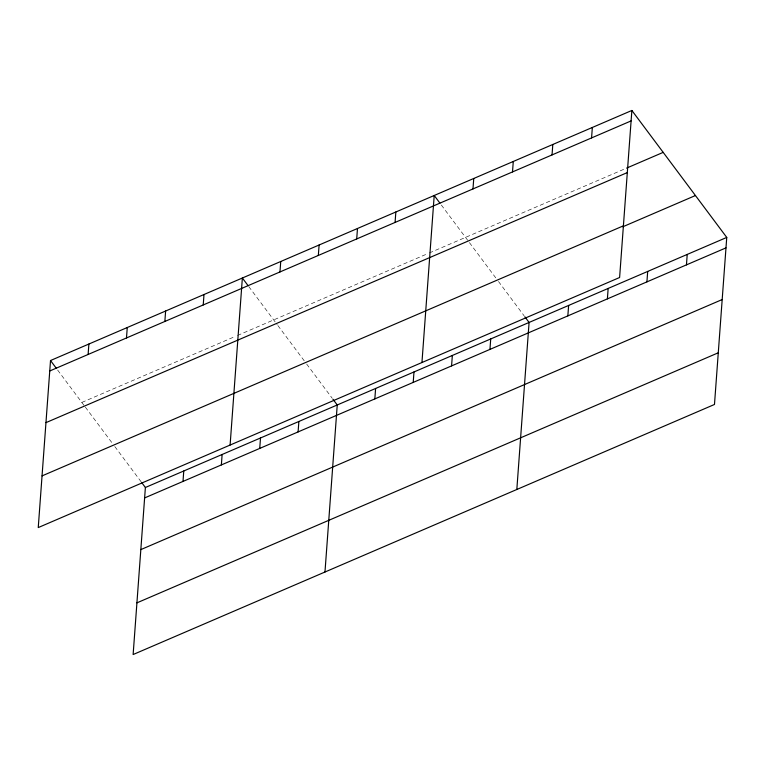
<?xml version="1.0" encoding="UTF-8"?>
<svg xmlns="http://www.w3.org/2000/svg" width="765" height="765" viewBox="0 0 765 765"><rect width="100%" height="100%" fill="white"/><g stroke="black" fill="none" stroke-linecap="round" stroke-linejoin="round"><path stroke-width="0.57" stroke-dasharray="3.83 2.87" d="M81.826 402.428L235.304 336.409M237.494 335.472L427.157 253.894M429.347 252.947L626.86 167.994M441.329 205.01L496.38 278.68M498.493 281.501L524.111 315.782M248.768 286.579L277.179 324.599M277.877 325.536L304.527 361.195M306.641 364.025L332.259 398.307M57.633 370.05L84.628 406.186M85.336 407.123L112.685 443.719M114.798 446.55L141.123 481.778"/><path stroke-width="1.15" d="M50.519 360.535L38.25 527.573L619.612 277.504L631.871 110.466L50.519 360.535L56.208 368.147M88.118 354.463L88.883 344.03M126.493 337.958L127.258 327.525M141.831 482.734L145.388 487.496L133.129 654.534L714.481 404.465L726.75 237.427L631.871 110.466M164.858 321.453L165.623 311.02M182.998 481.424L183.763 470.991M203.232 304.948L203.997 294.515M221.362 464.919L222.127 454.486M230.102 445.048L242.362 278.011L248.061 285.632M259.737 448.414L260.502 437.982M279.971 271.948L280.736 261.506M298.101 431.909L298.866 421.477M318.336 255.443L319.101 245.001M324.972 572.01L337.241 404.972L332.966 399.263M356.71 238.938L357.475 228.496M374.84 398.909L375.605 388.467M395.075 222.433L395.84 211.991M413.215 382.404L413.98 371.962M421.945 362.534L434.214 195.486L439.904 203.108M451.58 365.899L452.345 355.457M472.98 188.926L473.745 178.484M489.954 349.395L490.719 338.952M512.512 171.915L513.277 161.482M516.824 489.495L529.084 322.447L524.819 316.739M552.043 154.912L552.808 144.48M567.85 315.888L568.625 305.445M591.575 137.91L592.34 127.468M607.391 298.876L608.156 288.443M646.922 281.874L647.687 271.441M686.454 264.872L687.219 254.429M49.754 370.968L631.106 120.908M626.86 167.994L663.188 152.369M45.957 422.643L627.31 172.584M42.046 475.897L623.408 225.828M622.787 226.784L695.442 195.534M145.388 487.496L726.75 237.427M144.623 497.929L725.985 247.87M140.827 549.605L722.189 299.545M136.916 602.858L718.278 352.789"/></g></svg>
